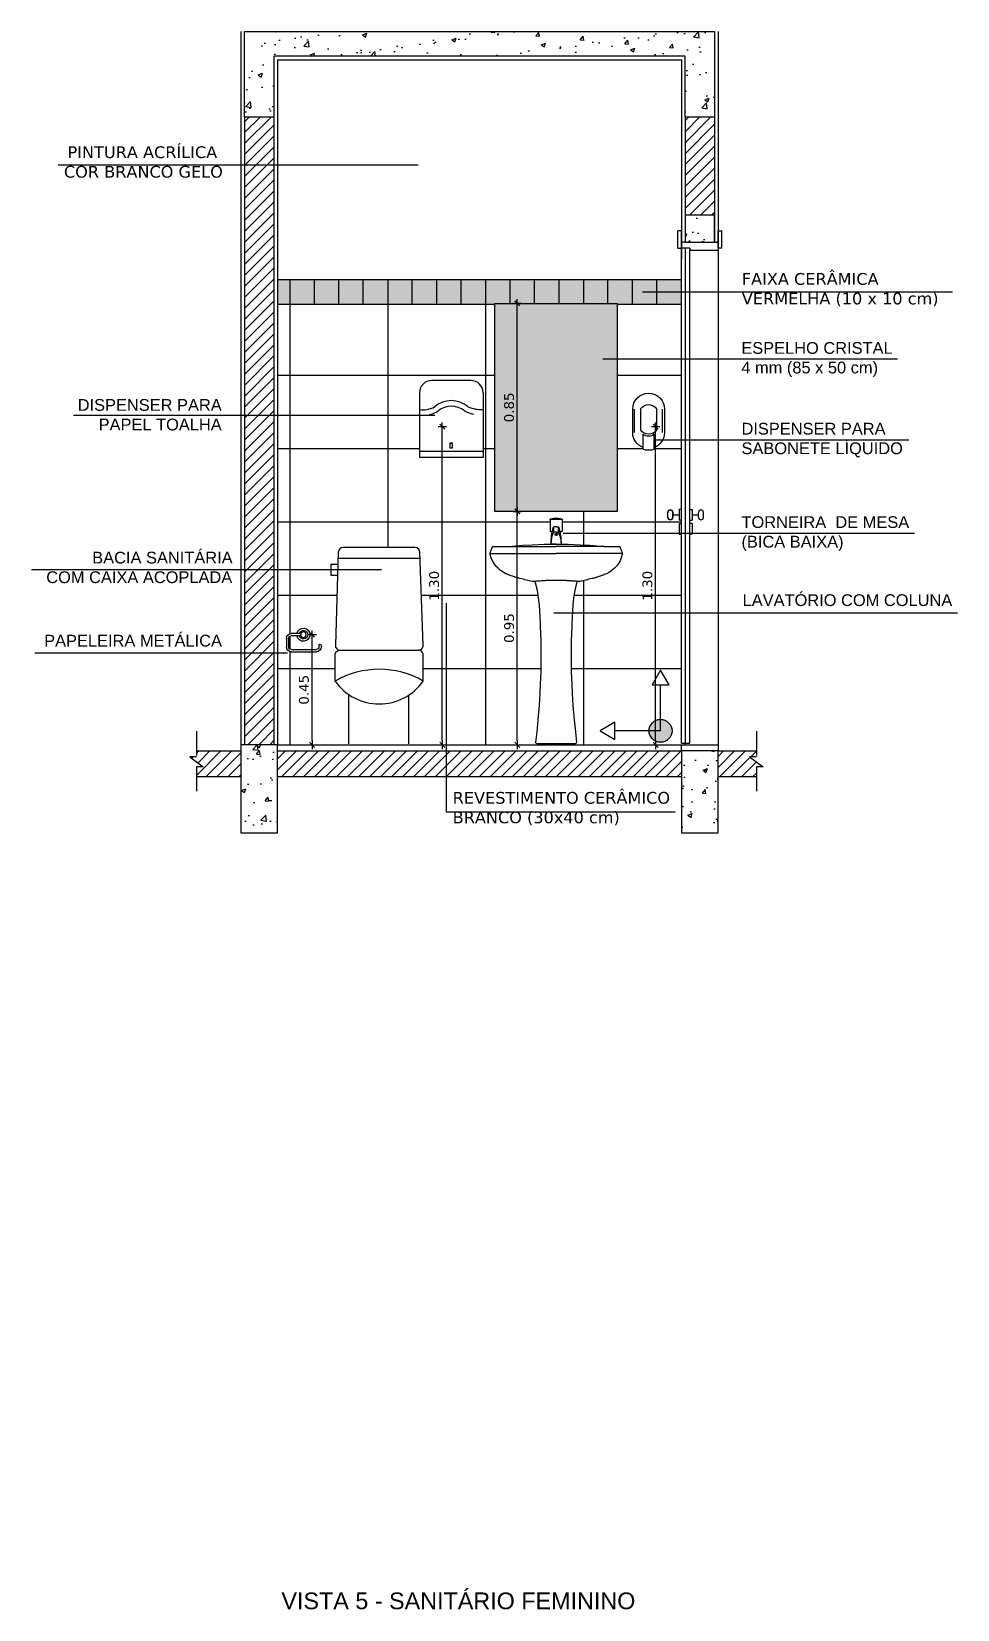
# Model space of a CAD drawing. Extents: x 175 to 308, y 27 to 112.
# Drawn here: x 296.15 to 299.93, y 35.13 to 41.58 of the extents above; entities that cross this region are included whole.
import ezdxf

# ---------------------------------------------------------------- set-up
doc = ezdxf.new("R2010")
doc.units = 0
doc.header["$LTSCALE"] = 0.01
doc.header["$PDMODE"] = 3
doc.linetypes.add('TRACEJADO_P', pattern=[0.1875, 0.125, -0.0625])
doc.layers.get('0').update_dxf_attribs({"linetype": 'CONTINUOUS'})
doc.layers.get('DEFPOINTS').update_dxf_attribs({"linetype": 'CONTINUOUS'})
for name, color, linetype in [('01', 1, 'CONTINUOUS'), ('0_HATCH', 1, 'CONTINUOUS'), ('252', 252, 'CONTINUOUS'), ('A-01', 1, 'CONTINUOUS'), ('A-ALV', 6, 'CONTINUOUS'), ('A-PORTA', 3, 'CONTINUOUS'), ('A-SIMBO', 2, 'CONTINUOUS'), ('A-WC', 1, 'CONTINUOUS'), ('AR-ESQ', 2, 'CONTINUOUS'), ('AR-ID-PIS', 1, 'CONTINUOUS'), ('ARQ-ALV-CORTE', 3, 'CONTINUOUS'), ('ARQ-CTA-1_025', 1, 'CONTINUOUS'), ('ARQ-EQP-VISTA', 1, 'CONTINUOUS'), ('ARQ-HTC', 9, 'CONTINUOUS'), ('ARQ-SMB-1_025', 1, 'CONTINUOUS'), ('ARQ-TXT-1_025', 2, 'CONTINUOUS'), ('ARQ-TXT-1_050', 2, 'CONTINUOUS'), ('ARQ_HIDRO', 1, 'CONTINUOUS'), ('L_DECA', 7, 'CONTINUOUS')]:
    doc.layers.add(name, color=color, linetype=linetype)
doc.styles.add('ESC-50-A20', font='arial.ttf', dxfattribs={"height": 0.1})
doc.styles.add('FNDE Texto Cota 0025', font='verdana.ttf', dxfattribs={"height": 0.04})
doc.dimstyles.new('FNDE 1-0025', dxfattribs={"dimscale": 5, "dimtxt": 0.04, "dimasz": 0.0035, "dimexe": 0.15, "dimexo": 0.15, "dimgap": 0.0025, "dimtad": 1, "dimzin": 1, "dimdsep": 46, "dimtxsty": 'FNDE Texto Cota 0025', "dimblk": 'tic', "dimcen": 0.015, "dimdle": 0.15, "dimse1": 1, "dimse2": 1, "dimclrd": 251, "dimclre": 251, "dimclrt": 256, "dimaunit": 1, "dimadec": 3, "dimazin": 0, "dimtfac": 1, "dimtix": 1, "dimtmove": 2, "dimatfit": 3, "dimfxl": 0.15, "dimtvp": 1, "dimtolj": 1, "dimtzin": 0, "dimarcsym": 0})
pattern_1 = [(50, (137.19987, 44.34268), (0.18218467, -0.01593909), [0.01905, -0.20955]), (355, (137.19987, 44.34268), (-0.03524342, 0.19105685), [0.01524, -0.16764058]), (100.45144, (137.21506, 44.34135), (0.14694125, 0.17511775), [0.01619, -0.17809024]), (46.1842, (137.19987, 44.39348), (0.27107904, -0.04204233), [0.028575, -0.314325]), (96.63556, (137.22246, 44.38998), (0.23740413, 0.24742612), [0.024285, -0.2671356]), (351.18415, (137.19987, 44.39348), (0.23740413, 0.24742612), [0.02285997, -0.25145973]), (21, (137.22527, 44.38078), (0.15161439, -0.1022652), [0.01905, -0.20955]), (326, (137.22527, 44.38078), (0.06180203, 0.18418797), [0.01524, -0.16764]), (71.45144, (137.2379, 44.37226), (0.21341642, 0.08192277), [0.01619, -0.17808994]), (37.5, (137.199874, 44.34268), (0.003088603, 0.08455504), [0, -0.165608, 0, -0.17018, 0, -0.168275]), (7.5, (137.19987, 44.34268), (0.06681966, 0.100180575), [0, -0.097028, 0, -0.161798, 0, -0.064135]), (327.5, (137.14323, 44.34268), (0.135590595, -0.005728744), [0, -0.0635, 0, -0.19812, 0, -0.26289]), (317.5, (137.11783, 44.34268), (0.14812918, 0.02542649), [0, -0.08255, 0, -0.131572, 0, -0.18669])]
pattern_2 = [(45, (137.199874, 44.34268), (-0.02245064, 0.02245064), [])]

# ---------------------------------------------------------------- blocks, each defined once
blk = doc.blocks.new('ind-pis')
at = {"layer": 'AR-ID-PIS'}
h = blk.add_hatch(color=252, dxfattribs=at)
h.dxf.hatch_style = 1
edge = h.paths.add_edge_path()
edge.add_arc((0, 0), 0.05, 0, 360)
for q in [(-0.2, 0), (0, -0.1995)]:
    blk.add_line((0, 0), q, dxfattribs=at)
for points in [[(-0.2, 0.0371), (-0.2642, 0), (-0.2, -0.0371)], [(-0.0371, -0.1995), (0, -0.2638), (0.0371, -0.1995)]]:
    blk.add_lwpolyline(points, close=True, dxfattribs=at)
blk.add_circle((0, 0), 0.05, dxfattribs=at)
blk = doc.blocks.new('V-VAS3')
at = {"color": 1}
for p, q in [((-0.1238, -0.0001), (-0.1238, 0.2012)), ((0.1212, -0.0001), (0.1212, 0.1999))]:
    blk.add_line(p, q, dxfattribs=at)
for points in [[(0.1796, 0.4032), (0.1664, 0.7828, 0.404096), (0.1464, 0.8021), (-0.1471, 0.8021, 0.405022), (-0.1671, 0.7827), (-0.179, 0.4031)], [(-0.179, 0.4031, 0.423466), (-0.1591, 0.3825), (0.1596, 0.3825)], [(-0.1797, 0.2564, 0.520622), (0.1803, 0.2565, 0.266933), (-0.1797, 0.2564), (-0.1797, 0.3625, -0.414214), (-0.1597, 0.3825)], [(0.1803, 0.2565), (0.1803, 0.3625, 0.414214), (0.1603, 0.3825)]]:
    blk.add_lwpolyline(points, format="xyb", dxfattribs=at)
for points in [[(-0.1977, 0.7344), (-0.1977, 0.6893), (-0.17, 0.6893)], [(-0.1977, 0.7344), (-0.1688, 0.7344)], [(-0.1679, 0.7584), (0.1673, 0.7584)], [(-0.1597, 0.3825), (0.1603, 0.3825)]]:
    blk.add_lwpolyline(points, dxfattribs=at)
blk.add_arc((0.1596, 0.4025), 0.02, 270, 1.98629, dxfattribs=at)
blk = doc.blocks.new('RAV02')
at = {"layer": 'L_DECA', "color": 1}
blk.add_line((7.8, 0), (-7.8, 0), dxfattribs=at)
for points in [[(-8.71, 66.38), (-8.71, 66.38), (-8.85, 66.38), (-8.99, 66.38), (-9.14, 66.31), (-9.28, 66.31), (-9.28, 66.31), (-9.35, 66.31), (-9.49, 66.31), (-9.56, 66.31), (-9.7, 66.38), (-9.7, 66.38), (-10.34, 66.53), (-10.97, 66.67), (-11.6, 66.81), (-12.17, 66.95), (-12.8, 67.09), (-13.37, 67.23), (-14, 67.37), (-14.57, 67.51), (-14.57, 67.51), (-14.85, 67.58), (-15.2, 67.65), (-15.49, 67.72), (-15.77, 67.87), (-16.12, 67.94), (-16.4, 68.01), (-16.68, 68.15), (-16.97, 68.22), (-16.97, 68.22), (-17.39, 68.36), (-17.88, 68.5), (-18.31, 68.64), (-18.73, 68.78), (-19.15, 68.99), (-19.58, 69.14), (-20.07, 69.28), (-20.49, 69.49), (-20.49, 69.49), (-21.69, 70.12), (-22.75, 70.83), (-23.74, 71.75), (-24.59, 72.66), (-25.36, 73.72), (-26, 74.85), (-26.56, 76.05), (-26.91, 77.32), (-26.91, 77.32), (-26.98, 77.53), (-26.98, 77.74), (-26.98, 77.95), (-26.91, 78.1), (-26.14, 80.28), (-26.14, 80.28), (-26.07, 80.42), (-26, 80.56), (-25.86, 80.63), (-25.71, 80.63), (-19.51, 80.63), (-13.72, 81.13), (-9.77, 81.34), (-4.9, 81.62), (0.04, 81.62), (4.9, 81.62), (9.77, 81.34), (13.72, 81.13), (19.58, 80.63), (25.78, 80.63), (25.78, 80.63), (25.93, 80.63), (26.07, 80.56), (26.14, 80.42), (26.21, 80.28), (26.98, 78.1), (26.98, 78.1), (27.05, 77.95), (27.13, 77.74), (27.13, 77.53), (27.05, 77.32), (27.05, 77.32), (26.63, 76.05), (26.14, 74.85), (25.5, 73.72), (24.73, 72.66), (23.81, 71.75), (22.82, 70.83), (21.76, 70.12), (20.56, 69.49), (20.56, 69.49), (20.14, 69.28), (19.65, 69.14), (19.22, 68.99), (18.8, 68.78), (18.38, 68.64), (17.95, 68.5), (17.46, 68.36), (17.04, 68.22), (17.04, 68.22), (16.75, 68.15), (16.47, 68.01), (16.19, 67.94), (15.91, 67.87), (15.56, 67.72), (15.27, 67.65), (14.99, 67.58), (14.71, 67.51), (14.71, 67.51), (14.07, 67.37), (13.44, 67.23), (12.8, 67.09), (12.24, 66.95), (11.6, 66.81), (10.97, 66.67), (10.41, 66.53), (9.77, 66.38), (9.77, 66.38), (9.63, 66.31), (9.49, 66.31), (9.42, 66.31), (9.28, 66.31), (9.28, 66.31), (9.14, 66.31), (8.99, 66.38), (8.85, 66.38), (8.71, 66.38)], [(-26.98, 77.74), (0.04, 77.74)], [(-19.51, 80.63), (0.04, 80.63)], [(19.58, 80.63), (0.04, 80.63)], [(27.05, 77.74), (0.04, 77.74)], [(8.71, 66.38), (8.71, 66.38), (8.22, 66.45), (7.8, 66.45), (7.37, 66.45), (6.88, 66.53), (6.88, 66.53), (6.46, 66.53), (6.1, 66.6), (5.68, 66.6), (5.33, 66.67), (4.97, 66.67), (4.55, 66.67), (4.2, 66.74), (3.77, 66.74), (3.77, 66.74), (3.28, 66.74), (2.86, 66.74), (2.36, 66.74), (1.87, 66.81), (1.38, 66.81), (0.95, 66.81), (0.46, 66.81), (0.04, 66.81), (0.04, 66.81), (-0.46, 66.81), (-0.88, 66.81), (-1.38, 66.81), (-1.87, 66.81), (-2.36, 66.74), (-2.79, 66.74), (-3.28, 66.74), (-3.77, 66.74), (-3.77, 66.74), (-4.13, 66.74), (-4.55, 66.67), (-4.9, 66.67), (-5.26, 66.67), (-5.68, 66.6), (-6.03, 66.6), (-6.46, 66.53), (-6.81, 66.53), (-6.81, 66.53), (-7.3, 66.45), (-7.72, 66.45), (-8.22, 66.45), (-8.71, 66.38)], [(-7.8, 0), (-7.8, 0), (-8.01, 0.07), (-8.15, 0.21), (-8.22, 0.35), (-8.29, 0.56), (-7.8, 4.87), (-7.3, 9.81), (-6.81, 15.66), (-6.53, 20.53), (-6.38, 24.48), (-6.17, 29.35), (-6.1, 34.22), (-6.1, 39.15), (-6.17, 42.05), (-6.38, 47.97), (-6.38, 48.89), (-6.53, 51.85), (-6.81, 56.72), (-7.16, 59.68), (-7.65, 62.65), (-8.5, 66.38)], [(8.5, 66.38), (7.65, 62.65), (7.16, 59.68), (6.88, 56.72), (6.53, 51.85), (6.38, 48.89), (6.38, 47.97), (6.17, 42.05), (6.1, 39.15), (6.1, 34.22), (6.17, 29.35), (6.38, 24.48), (6.53, 20.53), (6.88, 15.66), (7.37, 9.81), (7.87, 4.87), (8.29, 0.56), (8.29, 0.56), (8.22, 0.35), (8.15, 0.21), (8.01, 0.07), (7.8, 0)]]:
    blk.add_lwpolyline(points, dxfattribs=at)
blk = doc.blocks.new('tic')
at = {"color": 251}
for p, q in [((-1, 0), (1, 0)), ((0, -1), (0, 1))]:
    blk.add_line(p, q, dxfattribs=at)
blk.add_line((-0.6, -0.6), (0.6, 0.6))
blk = doc.blocks.new('*D12')
at = {"layer": 'ARQ-CTA-1_025', "color": 251, "lineweight": -2, "transparency": 16777216}
blk.add_line((298.1303, 38.6828), (298.1303, 39.6019), dxfattribs=at)
at = {"layer": 'DEFPOINTS', "color": 0, "transparency": 16777216}
for p in [(298.0819, 39.6194), (298.1303, 39.6194), (298.0439, 38.6653)]:
    blk.add_point(p, dxfattribs=at)
at = {"layer": 'ARQ-CTA-1_025', "color": 251, "lineweight": -2, "transparency": 16777216, "xscale": 0.0175, "yscale": 0.0175, "zscale": 0.0175}
for p, rotation in [((298.1303, 39.6194), 90), ((298.1303, 38.6653), 270)]:
    blk.add_blockref('tic', p, dxfattribs=dict(at, rotation=rotation))
at = {"layer": 'ARQ-CTA-1_025', "transparency": 16777216, "insert": (298.097, 39.1424), "char_height": 0.04, "attachment_point": 5, "rotation": 90, "style": 'FNDE Texto Cota 0025'}
blk.add_mtext('\\A1;0.95', dxfattribs=at)
blk = doc.blocks.new('A$C19481829')
at = {"layer": 'ARQ_HIDRO', "color": 1}
for p, q in [((0, 0.2269), (0, 0.1312)), ((0.13, 0.1312), (0.13, 0.2269)), ((0.0422, 0.0693), (0.0422, 0.1241)), ((0.0878, 0.0693), (0.0878, 0.1241)), ((0.0522, 0.0593), (0.0778, 0.0593))]:
    blk.add_line(p, q, dxfattribs=at)
at = {"layer": 'ARQ_HIDRO', "color": 8}
for p, q in [((0.0076, 0.1312), (0.0076, 0.2269)), ((0.0325, 0.2278), (0.0325, 0.1423)), ((0.0975, 0.2278), (0.0975, 0.1423)), ((0.1224, 0.1312), (0.1224, 0.2269))]:
    blk.add_line(p, q, dxfattribs=at)
at = {"layer": 'ARQ_HIDRO', "color": 1}
for centre, radius, start, end in [((0.065, 0.2269), 0.065, 360, 180), ((0.065, 0.1312), 0.065, 180, 249.50134), ((0.065, 0.1312), 0.065, 290.49866, 0), ((0.065, 0.1552), 0.0385, 233.74807, 306.25193), ((0.0522, 0.0693), 0.01, 180, 270), ((0.0778, 0.0693), 0.01, 270, 360)]:
    blk.add_arc(centre, radius, start, end, dxfattribs=at)
at = {"layer": 'ARQ_HIDRO', "color": 8}
for centre, start, end in [((0.065, 0.2072), 32.33876, 147.66124), ((0.065, 0.1629), 212.33876, 327.66124)]:
    blk.add_arc(centre, 0.0385, start, end, dxfattribs=at)
blk = doc.blocks.new('A$C46241D09')
at = {"layer": 'ARQ_HIDRO', "color": 1}
for p, q in [((0, 0.264), (0, 0)), ((0.21, 0.314), (0.05, 0.314)), ((0.26, 0.264), (0.26, 0)), ((0.26, 0), (0, 0))]:
    blk.add_line(p, q, dxfattribs=at)
at = {"layer": 'ARQ_HIDRO', "color": 8}
blk.add_line((0.26, 0.0235), (0, 0.0235), dxfattribs=at)
at = {"layer": 'ARQ_HIDRO', "color": 8, "ltscale": 10}
blk.add_line((0.1339, 0.057), (0.1261, 0.057), dxfattribs=at)
at = {"layer": 'ARQ_HIDRO', "color": 8}
blk.add_lwpolyline([(0.1261, 0.0589), (0.1339, 0.0589), (0.1339, 0.0376), (0.1261, 0.0376)], close=True, dxfattribs=at)
at = {"layer": 'ARQ_HIDRO', "color": 1}
for centre, start, end in [((0.05, 0.264), 90, 180), ((0.21, 0.264), 0, 90)]:
    blk.add_arc(centre, 0.05, start, end, dxfattribs=at)
at = {"layer": 'ARQ_HIDRO', "color": 8}
for centre, radius, start, end in [((0.0148, 0.2894), 0.095, 261.03557, 299.37357), ((0.13, 0.1252), 0.1065, 49.88083, 130.11917), ((0.13, 0.1252), 0.0836, 50.26783, 129.75464), ((0.2523, 0.3286), 0.1333, 246.26405, 273.32681), ((0.0148, 0.2894), 0.1174, 282.11341, 301.70892), ((0.2523, 0.3286), 0.1552, 243.68279, 258.21257)]:
    blk.add_arc(centre, radius, start, end, dxfattribs=at)
blk = doc.blocks.new('A$C25FE2BD7')
at = {"color": 1}
for p, q in [((0, 0.0984), (0, 0.0518)), ((0.0473, 0.1018), (0.0037, 0.1018)), ((0.0152, 0.0509), (0.0152, 0.0684)), ((0.0252, 0.0704), (0.0167, 0.0704)), ((0.0252, 0.0704), (0.0338, 0.0704)), ((0.0352, 0.0509), (0.0352, 0.0684)), ((0.05, 0.0984), (0.05, 0.0518)), ((0.0101, 0.0518), (0, 0.0518)), ((0.0249, 0), (0.0052, 0)), ((0.0252, 0.0489), (0.0172, 0.0489)), ((0.0204, 0.0419), (0.0202, 0.0378)), ((0.0252, 0.0489), (0.0332, 0.0489)), ((0.0255, 0), (0.0452, 0)), ((0.0301, 0.0419), (0.0302, 0.0378)), ((0.05, 0.0518), (0.0403, 0.0518))]:
    blk.add_line(p, q, dxfattribs=at)
for points in [[(0.0202, 0.0417, -0.302182), (0.0204, 0.0419, -0.056318), (0.0217, 0.0423, -0.025038), (0.0231, 0.0425, -0.017953), (0.0252, 0.0426, -0.017953)], [(0.0252, 0.0369, -0.017953), (0.0231, 0.037, -0.025038), (0.0217, 0.0372, -0.056318), (0.0204, 0.0376, -0.302182), (0.0202, 0.0378, -0.302182), (0.0204, 0.038, -0.056318), (0.0217, 0.0384, -0.025038), (0.0231, 0.0386, -0.017953), (0.0252, 0.0387, -0.017953)], [(0.0302, 0.0417, 0.302182), (0.0301, 0.0419, 0.056318), (0.0287, 0.0423, 0.025038), (0.0273, 0.0425, 0.017953), (0.0252, 0.0426, 0.017953)], [(0.0252, 0.0369, 0.017953), (0.0273, 0.037, 0.025038), (0.0287, 0.0372, 0.056318), (0.0301, 0.0376, 0.302182), (0.0302, 0.0378, 0.302182), (0.0301, 0.038, 0.056318), (0.0287, 0.0384, 0.025038), (0.0273, 0.0386, 0.017953), (0.0252, 0.0387, 0.017953)]]:
    blk.add_lwpolyline(points, format="xyb", dxfattribs=at)
for centre, radius, start, end in [((0.005, 0.0984), 0.005, 110.24571, 180), ((0.025, 0.0442), 0.0628, 69.75429, 110.24571), ((0.2088, 0.007), 0.2037, 162.27446, 181.9578), ((0.0167, 0.0684), 0.002, 90, 162.27446), ((0.0172, 0.0684), 0.002, 90, 180), ((0.0332, 0.0684), 0.002, 360, 90), ((0.0338, 0.0684), 0.002, 17.72554, 90), ((-0.1583, 0.007), 0.2037, 358.0422, 17.72554), ((0.045, 0.0984), 0.005, 0, 69.75429), ((0.1315, -0.0004), 0.1263, 157.04206, 179.82013), ((0.0172, 0.0509), 0.002, 180, 270), ((0.0332, 0.0509), 0.002, 270, 360), ((-0.0811, -0.0004), 0.1263, 0.17987, 22.95794)]:
    blk.add_arc(centre, radius, start, end, dxfattribs=at)
blk = doc.blocks.new('A$C10CE5047')
at = {"layer": '01', "ltscale": 10}
for p, q in [((0.0828, 0.0742), (0.123, 0.0742)), ((0.0828, 0.0649), (0.1221, 0.0649)), ((0, 0.0265), (0, 0.0203)), ((0.0093, 0.0265), (0.0093, 0.0203)), ((0.1221, 0.0093), (0.0203, 0.0093)), ((0.1331, 0.0539), (0.1331, 0.0203)), ((0.1424, 0.055), (0.1424, 0.0184)), ((0.1235, 0), (0.0193, 0))]:
    blk.add_line(p, q, dxfattribs=at)
blk.add_circle((0.0726, 0.0695), 0.0112, dxfattribs=at)
for centre, radius, start, end in [((0.0726, 0.0695), 0.027, 9.91658, 350.08342), ((0.0726, 0.0695), 0.0175, 15.38949, 344.61051), ((0.1221, 0.0539), 0.0203, 0, 90), ((0.1221, 0.0539), 0.011, 0, 90), ((0.0047, 0.0265), 0.00466, 0, 180), ((0.0203, 0.0203), 0.0203, 180, 270), ((0.0203, 0.0203), 0.011, 180, 270), ((0.1221, 0.0203), 0.011, 270, 0), ((0.1221, 0.0203), 0.0203, 270, 0)]:
    blk.add_arc(centre, radius, start, end, dxfattribs=at)
blk = doc.blocks.new('*D62')
at = {"layer": 'ARQ-CTA-1_025', "color": 251, "lineweight": -2, "transparency": 16777216}
blk.add_line((297.2918, 38.6828), (297.2918, 39.0978), dxfattribs=at)
at = {"layer": 'DEFPOINTS', "color": 0, "transparency": 16777216}
for p in [(297.2564, 39.1153), (297.2918, 39.1153), (297.151, 38.6653)]:
    blk.add_point(p, dxfattribs=at)
at = {"layer": 'ARQ-CTA-1_025', "color": 251, "lineweight": -2, "transparency": 16777216, "xscale": 0.0175, "yscale": 0.0175, "zscale": 0.0175}
for p, rotation in [((297.2918, 39.1153), 90), ((297.2918, 38.6653), 270)]:
    blk.add_blockref('tic', p, dxfattribs=dict(at, rotation=rotation))
at = {"layer": 'ARQ-CTA-1_025', "transparency": 16777216, "insert": (297.2585, 38.8903), "char_height": 0.04, "attachment_point": 5, "rotation": 90, "style": 'FNDE Texto Cota 0025'}
blk.add_mtext('\\A1;0.45', dxfattribs=at)
blk = doc.blocks.new('*D63')
at = {"layer": 'ARQ-CTA-1_025', "color": 251, "lineweight": -2, "transparency": 16777216}
blk.add_line((298.6957, 38.6828), (298.6957, 39.9478), dxfattribs=at)
at = {"layer": 'DEFPOINTS', "color": 0, "transparency": 16777216}
for p in [(298.667, 39.9653), (298.6957, 39.9653), (298.801, 38.6653)]:
    blk.add_point(p, dxfattribs=at)
at = {"layer": 'ARQ-CTA-1_025', "color": 251, "lineweight": -2, "transparency": 16777216, "xscale": 0.0175, "yscale": 0.0175, "zscale": 0.0175}
for p, rotation in [((298.6957, 39.9653), 90), ((298.6957, 38.6653), 270)]:
    blk.add_blockref('tic', p, dxfattribs=dict(at, rotation=rotation))
at = {"layer": 'ARQ-CTA-1_025', "transparency": 16777216, "insert": (298.6624, 39.3153), "char_height": 0.04, "attachment_point": 5, "rotation": 90, "style": 'FNDE Texto Cota 0025'}
blk.add_mtext('\\A1;1.30', dxfattribs=at)
blk = doc.blocks.new('*D64')
at = {"layer": 'ARQ-CTA-1_025', "color": 251, "lineweight": -2, "transparency": 16777216}
blk.add_line((297.824, 38.6828), (297.824, 39.9478), dxfattribs=at)
at = {"layer": 'DEFPOINTS', "color": 0, "transparency": 16777216}
for p in [(297.824, 39.9653), (297.8606, 39.9653), (298.001, 38.6653)]:
    blk.add_point(p, dxfattribs=at)
at = {"layer": 'ARQ-CTA-1_025', "color": 251, "lineweight": -2, "transparency": 16777216, "xscale": 0.0175, "yscale": 0.0175, "zscale": 0.0175}
for p, rotation in [((297.824, 39.9653), 90), ((297.824, 38.6653), 270)]:
    blk.add_blockref('tic', p, dxfattribs=dict(at, rotation=rotation))
at = {"layer": 'ARQ-CTA-1_025', "transparency": 16777216, "insert": (297.7907, 39.3153), "char_height": 0.04, "attachment_point": 5, "rotation": 90, "style": 'FNDE Texto Cota 0025'}
blk.add_mtext('\\A1;1.30', dxfattribs=at)
blk = doc.blocks.new('*D65')
at = {"layer": 'ARQ-CTA-1_025', "color": 251, "lineweight": -2, "transparency": 16777216}
blk.add_line((298.1303, 39.6369), (298.1303, 40.4519), dxfattribs=at)
at = {"layer": 'DEFPOINTS', "color": 0, "transparency": 16777216}
for p in [(298.101, 40.4694), (298.1303, 40.4694), (298.1303, 39.6194)]:
    blk.add_point(p, dxfattribs=at)
at = {"layer": 'ARQ-CTA-1_025', "color": 251, "lineweight": -2, "transparency": 16777216, "xscale": 0.0175, "yscale": 0.0175, "zscale": 0.0175}
for p, rotation in [((298.1303, 40.4694), 90), ((298.1303, 39.6194), 270)]:
    blk.add_blockref('tic', p, dxfattribs=dict(at, rotation=rotation))
at = {"layer": 'ARQ-CTA-1_025', "transparency": 16777216, "insert": (298.0969, 40.0444), "char_height": 0.04, "attachment_point": 5, "rotation": 90, "style": 'FNDE Texto Cota 0025'}
blk.add_mtext('\\A1;0.85', dxfattribs=at)

msp = doc.modelspace()

# ---------------------------------------------------------------- hatches: boundary and pattern name
at = {"layer": '01'}
h = msp.add_hatch(dxfattribs=at)
h.set_pattern_fill('ANSI31', color=251, scale=0.01)
h.set_pattern_definition(pattern_2)
h.paths.add_polyline_path([(298.936, 41.2303), (298.816, 41.2303), (298.816, 40.8303), (298.936, 40.8303)])
h.paths.add_polyline_path([(297.136, 41.2303), (297.016, 41.2303), (297.016, 38.6653), (297.136, 38.6653)])
h = msp.add_hatch(color=256, dxfattribs=at)
h.dxf.hatch_style = 1
h.set_gradient(color1=(255, 255, 255), color2=(128, 128, 128), tint=1, name='INVHEMISPHERICAL')
h.paths.add_polyline_path([(298.539, 40.4694), (298.039, 40.4694), (298.039, 39.6194), (298.539, 39.6194)])
h = msp.add_hatch(dxfattribs=at)
h.set_pattern_fill('ANSI31', color=251, scale=0.01)
h.set_pattern_definition([(45, (207.39187, 50.3653), (-0.02245064, 0.02245064), [])])
h.paths.add_polyline_path([(297.001, 38.6403), (296.8196, 38.6403), (296.8196, 38.6166), (296.792, 38.6166), (296.8471, 38.5756), (296.8196, 38.5756), (296.8196, 38.5354), (297.001, 38.5354)])
h = msp.add_hatch(dxfattribs=at)
h.set_pattern_fill('ANSI31', color=251, scale=0.01)
h.set_pattern_definition(pattern_2)
h.paths.add_polyline_path([(298.801, 38.6403), (297.151, 38.6403), (297.151, 38.5354), (298.801, 38.5354)])
h = msp.add_hatch(dxfattribs=at)
h.set_pattern_fill('ANSI31', color=251, scale=0.01)
h.set_pattern_definition([(45, (204.461883, 50.365298), (-0.02245064, 0.02245064), [])])
h.paths.add_polyline_path([(299.0799, 38.6166), (299.1075, 38.6166), (299.1075, 38.6403), (298.9511, 38.6403), (298.9511, 38.5354), (299.1075, 38.5354), (299.1075, 38.5756), (299.135, 38.5756)])
at = {"layer": '0_HATCH'}
msp.add_hatch(color=10, dxfattribs=at).paths.add_polyline_path([(298.801, 40.5653), (297.151, 40.5653), (297.151, 40.4653), (298.039, 40.4653), (298.039, 40.4694), (298.539, 40.4694), (298.539, 40.4653), (298.801, 40.4653)])
at = {"layer": 'ARQ-HTC'}
h = msp.add_hatch(dxfattribs=at)
h.set_pattern_fill('AR-CONC', color=251, scale=0.001, style=0)
h.set_pattern_definition([(50, (137.19987, 39.8588), (0.18218467, -0.01593909), [0.01905, -0.20955]), (355, (137.19987, 39.8588), (-0.03524342, 0.19105685), [0.01524, -0.16764058]), (100.45144, (137.21506, 39.85748), (0.14694125, 0.17511775), [0.01619, -0.17809024]), (46.1842, (137.19987, 39.9096), (0.27107904, -0.04204233), [0.028575, -0.314325]), (96.63556, (137.22246, 39.9061), (0.23740413, 0.24742612), [0.024285, -0.2671356]), (351.18415, (137.19987, 39.9096), (0.23740413, 0.24742612), [0.02285997, -0.25145973]), (21, (137.22527, 39.8969), (0.15161439, -0.1022652), [0.01905, -0.20955]), (326, (137.22527, 39.8969), (0.06180203, 0.18418797), [0.01524, -0.16764]), (71.45144, (137.2379, 39.88838), (0.21341642, 0.08192277), [0.01619, -0.17808994]), (37.5, (137.199874, 39.858805), (0.003088603, 0.08455504), [0, -0.165608, 0, -0.17018, 0, -0.168275]), (7.5, (137.19987, 39.858805), (0.06681966, 0.100180575), [0, -0.097028, 0, -0.161798, 0, -0.064135]), (327.5, (137.14323, 39.858805), (0.135590595, -0.005728744), [0, -0.0635, 0, -0.19812, 0, -0.26289]), (317.5, (137.11783, 39.8588), (0.14812918, 0.02542649), [0, -0.08255, 0, -0.131572, 0, -0.18669])])
h.paths.add_polyline_path([(298.936, 41.5803), (297.016, 41.5803), (297.016, 41.2303), (297.136, 41.2303), (297.136, 41.4803), (298.816, 41.4803), (298.816, 41.2303), (298.936, 41.2303)])
h = msp.add_hatch(dxfattribs=at)
h.set_pattern_fill('AR-CONC', color=251, scale=0.001, style=0)
h.set_pattern_definition([(50, (663.11076, 73.69354), (0.18218467, -0.015939086), [0.01905, -0.20955]), (355, (663.11076, 73.69354), (-0.03524342, 0.19105685), [0.01524, -0.16764058]), (100.451445, (663.12595, 73.6922), (0.14694125, 0.17511775), [0.01619001, -0.17809024]), (46.1842, (663.11076, 73.74434), (0.27107904, -0.04204233), [0.028575, -0.314325]), (96.63556, (663.13335, 73.74083), (0.23740413, 0.24742612), [0.02428502, -0.2671356]), (351.18415, (663.11076, 73.74434), (0.23740413, 0.24742612), [0.02285997, -0.25145973]), (21, (663.13616, 73.73164), (0.15161439, -0.1022652), [0.01905, -0.20955]), (326, (663.13616, 73.73164), (0.06180203, 0.18418797), [0.01524, -0.16764]), (71.451445, (663.1488, 73.72311), (0.21341642, 0.08192277), [0.01619001, -0.17808994]), (37.5, (663.110765, 73.69354), (0.003088603, 0.084555039), [0, -0.165608, 0, -0.17018, 0, -0.168275]), (7.5, (663.110765, 73.69354), (0.066819663, 0.100180575), [0, -0.097028, 0, -0.161798, 0, -0.064135]), (327.5, (663.05412, 73.69354), (0.135590595, -0.005728744), [0, -0.0635, 0, -0.19812, 0, -0.26289]), (317.5, (663.02872, 73.69354), (0.14812918, 0.02542649), [0, -0.08255, 0, -0.131572, 0, -0.18669])])
h.paths.add_polyline_path([(298.816, 40.7203), (298.936, 40.7203), (298.936, 40.8303), (298.816, 40.8303)])
h = msp.add_hatch(dxfattribs=at)
h.set_pattern_fill('AR-CONC', color=251, scale=0.001, style=0)
h.set_pattern_definition(pattern_1)
h.paths.add_polyline_path([(297.151, 38.6653), (297.001, 38.6653), (297.001, 38.3053), (297.151, 38.3053)])
h = msp.add_hatch(dxfattribs=at)
h.set_pattern_fill('AR-CONC', color=251, scale=0.001, style=0)
h.set_pattern_definition(pattern_1)
h.paths.add_polyline_path([(298.951, 38.6403), (298.801, 38.6403), (298.801, 38.3053), (298.951, 38.3053)])

# ---------------------------------------------------------------- linework, layer by layer
at = {"layer": '01'}
for p, q in [((297.001, 41.5803), (297.001, 38.6653)), ((298.951, 41.5803), (298.951, 40.7203)), ((297.151, 41.4653), (297.151, 38.6653)), ((297.151, 41.4653), (298.801, 41.4653)), ((298.801, 41.4653), (298.801, 40.7203)), ((298.801, 40.7653), (298.801, 40.6505)), ((298.951, 40.7653), (298.951, 40.6505)), ((298.951, 40.7653), (298.951, 38.6653))]:
    msp.add_line(p, q, dxfattribs=at)
at = {"layer": '01', "color": 251}
for p, q in [((297.201, 39.109), (297.201, 39.0568)), ((297.201, 39.0467), (297.201, 38.6653))]:
    msp.add_line(p, q, dxfattribs=at)
at = {"layer": '252'}
for p, q in [((298.801, 40.5653), (297.151, 40.5653)), ((297.201, 40.5653), (297.201, 39.1191)), ((297.301, 40.4647), (297.301, 40.5647)), ((297.401, 40.465), (297.401, 40.565)), ((297.501, 40.465), (297.501, 40.565)), ((297.601, 40.5653), (297.601, 39.4716)), ((297.701, 40.4647), (297.701, 40.5647)), ((297.801, 40.465), (297.801, 40.565)), ((297.901, 40.465), (297.901, 40.565)), ((298.001, 40.5653), (298.001, 38.6653)), ((298.101, 40.4694), (298.101, 40.5647)), ((298.201, 40.4694), (298.201, 40.565)), ((298.301, 40.4694), (298.301, 40.565)), ((298.401, 40.5653), (298.401, 40.4694)), ((298.501, 40.4694), (298.501, 40.5647)), ((298.601, 40.465), (298.601, 40.565)), ((298.701, 40.465), (298.701, 40.565)), ((298.039, 40.4653), (297.151, 40.4653)), ((298.801, 40.4653), (298.539, 40.4653)), ((298.039, 40.1753, 0.0156), (297.151, 40.1753, 0.0338)), ((298.801, 40.1753), (298.539, 40.1753, 0.0054)), ((297.7306, 39.8753, 0.0219), (297.151, 39.8753, 0.0338)), ((298.039, 39.8753, 0.0156), (297.9906, 39.8753, 0.0166)), ((298.6452, 39.8753, 0.0032), (298.539, 39.8753, 0.0054)), ((298.801, 39.8753), (298.6889, 39.8753, 0.0023)), ((298.401, 39.6194), (298.401, 39.4821)), ((298.2643, 39.5753, 0.011), (297.151, 39.5753, 0.0338)), ((298.801, 39.5753), (298.3143, 39.5753, 0.01)), ((298.401, 39.3366), (298.401, 38.6653)), ((297.3931, 39.2753, 0.0288), (297.151, 39.2753, 0.0338)), ((298.2159, 39.2753, 0.012), (297.7383, 39.2753, 0.0218)), ((298.801, 39.2753), (298.3622, 39.2753, 0.009)), ((297.3861, 38.9753, 0.0218), (297.151, 38.9753, 0.0297)), ((298.2275, 38.9753, -0.0065), (297.7461, 38.9753, 0.0097)), ((298.801, 38.9753, -0.0258), (298.3506, 38.9753, -0.0106))]:
    msp.add_line(p, q, dxfattribs=at)
at = {"layer": 'A-01', "color": 1}
for p, q in [((298.766, 39.5952), (298.766, 39.6155)), ((298.766, 39.6053), (298.792, 39.6053)), ((298.801, 39.627), (298.792, 39.627)), ((298.792, 39.627), (298.792, 39.5837)), ((298.836, 39.627), (298.8451, 39.627)), ((298.8451, 39.627), (298.8451, 39.5837)), ((298.8451, 39.6053), (298.871, 39.6053)), ((298.871, 39.5952), (298.871, 39.6155)), ((298.891, 39.5952), (298.891, 39.6155)), ((298.801, 39.5837), (298.792, 39.5837)), ((298.792, 39.5698), (298.801, 39.5698)), ((298.792, 39.5698), (298.792, 39.5264)), ((298.836, 39.5837), (298.8451, 39.5837)), ((298.8451, 39.5698), (298.836, 39.5698)), ((298.8451, 39.5698), (298.8451, 39.5264)), ((298.792, 39.5264), (298.801, 39.5264)), ((298.8451, 39.5264), (298.836, 39.5264))]:
    msp.add_line(p, q, dxfattribs=at)
msp.add_lwpolyline([(298.766, 39.6155), (298.766, 39.5952, -1), (298.746, 39.5952), (298.746, 39.6155, -1)], format="xyb", close=True, dxfattribs=at)
for centre, start, end in [((298.756, 39.6155), 0, 180), ((298.756, 39.5952), 180, 0), ((298.881, 39.6155), 0, 180), ((298.881, 39.5952), 180, 0)]:
    msp.add_arc(centre, 0.01, start, end, dxfattribs=at)
at = {"layer": 'A-PORTA', "color": 3}
for p, q in [((298.951, 40.6953), (298.951, 40.7653)), ((298.801, 40.6953), (298.801, 40.7203)), ((298.816, 40.7203), (298.936, 40.7203)), ((298.826, 40.7203), (298.926, 40.7203)), ((298.951, 40.7203), (298.951, 40.7203)), ((298.801, 38.6719), (298.836, 38.6719))]:
    msp.add_line(p, q, dxfattribs=at)
at = {"layer": 'A-SIMBO', "color": 2, "linetype": 'TRACEJADO_P', "elevation": -0.1233}
for points in [[(296.8196, 38.7212), (296.8196, 38.6166), (296.792, 38.6166), (296.8471, 38.5756), (296.8196, 38.5756), (296.8196, 38.4227)], [(299.1075, 38.7212), (299.1075, 38.6166), (299.0799, 38.6166), (299.135, 38.5756), (299.1075, 38.5756), (299.1075, 38.4227)]]:
    msp.add_lwpolyline(points, dxfattribs=at)
at = {"layer": 'A-WC', "color": 2}
for p, q in [((298.801, 40.7653), (298.786, 40.7653)), ((298.786, 40.6953), (298.786, 40.7653)), ((298.801, 40.6953), (298.801, 40.7653)), ((298.951, 40.7653), (298.966, 40.7653)), ((298.966, 40.6953), (298.966, 40.7653)), ((298.786, 40.6953), (298.801, 40.6953)), ((298.801, 38.6719), (298.801, 40.7203)), ((298.816, 40.7203), (298.801, 40.7203)), ((298.836, 40.6953), (298.801, 40.6953)), ((298.836, 40.6953), (298.801, 40.6953)), ((298.816, 40.6953), (298.816, 38.6653)), ((298.836, 38.6719), (298.836, 40.6953)), ((298.836, 40.6953), (298.836, 40.6853)), ((298.936, 40.7203), (298.951, 40.7203)), ((298.951, 40.7203), (298.951, 40.6853)), ((298.966, 40.6953), (298.951, 40.6953)), ((298.951, 40.6853), (298.836, 40.6853))]:
    msp.add_line(p, q, dxfattribs=at)
at = {"layer": 'A-WC', "color": 3}
for p, q in [((298.039, 39.6194), (298.039, 40.4694)), ((298.539, 39.6194), (298.039, 39.6194))]:
    msp.add_line(p, q, dxfattribs=at)
msp.add_lwpolyline([(298.039, 40.4694), (298.539, 40.4694), (298.539, 39.6194), (298.039, 39.6194)], close=True, dxfattribs=at)
at = {"layer": 'AR-ESQ', "color": 2}
msp.add_line((297.151, 38.6653), (298.801, 38.6653), dxfattribs=at)
msp.add_lwpolyline([(298.801, 38.6653), (298.9511, 38.6653), (298.9511, 38.6403), (298.801, 38.6403)], close=True, dxfattribs=at)
at = {"layer": 'ARQ-ALV-CORTE'}
for p, q in [((297.016, 41.2303, -0.0402), (297.016, 41.5803, -0.0402)), ((298.936, 41.5803), (298.936, 41.2303)), ((297.136, 41.4803, -0.0402), (297.136, 41.2303, -0.0402)), ((298.816, 41.4803), (297.136, 41.4803, -0.0402)), ((297.186, 41.4803), (297.186, 41.4803)), ((298.816, 41.2303), (298.816, 41.4803)), ((297.016, 41.2303), (297.016, 38.6653)), ((297.136, 41.2303, -0.0402), (297.016, 41.2303, -0.0402)), ((297.136, 41.2303), (297.136, 38.6653)), ((298.816, 41.2303), (298.816, 40.7203)), ((298.936, 41.2303, -0.0029), (298.816, 41.2303, -0.0029)), ((298.936, 41.2303), (298.936, 40.7203)), ((296.8196, 38.6403), (297.001, 38.6403)), ((297.151, 38.6403), (298.801, 38.6403)), ((298.9511, 38.6403), (299.1075, 38.6403)), ((296.8196, 38.5354), (297.001, 38.5354)), ((297.151, 38.5354), (298.801, 38.5354)), ((298.9511, 38.5354), (299.1075, 38.5354))]:
    msp.add_line(p, q, dxfattribs=at)
at = {"layer": 'ARQ-ALV-CORTE', "elevation": -0.0402}
msp.add_lwpolyline([(297.016, 41.5803), (298.936, 41.5803)], dxfattribs=at)
at = {"layer": 'ARQ-ALV-CORTE'}
for points in [[(298.816, 40.7203), (298.936, 40.7203), (298.936, 40.8303), (298.816, 40.8303)], [(297.151, 38.6653), (297.001, 38.6653), (297.001, 38.3053), (297.151, 38.3053)], [(298.951, 38.6403), (298.801, 38.6403), (298.801, 38.3053), (298.951, 38.3053)]]:
    msp.add_lwpolyline(points, close=True, dxfattribs=at)

# ---------------------------------------------------------------- block references
at = {"layer": '01', "ltscale": 10, "xscale": -1}
msp.add_blockref('A$C10CE5047', (297.329, 39.0458), dxfattribs=at)
at = {"layer": 'A-ALV'}
msp.add_blockref('V-VAS3', (297.5658, 38.6695), dxfattribs=at)
at = {"layer": 'A-WC', "color": 7, "xscale": 0.01, "yscale": 0.01, "zscale": 0.01}
msp.add_blockref('RAV02', (298.289, 38.6694), dxfattribs=at)
at = {"layer": 'AR-ID-PIS', "xscale": 0.937324063921778, "yscale": 0.937324063921778, "zscale": 0.937324063921778, "rotation": 270}
msp.add_blockref('ind-pis', (298.7158, 38.7225, 0.0402), dxfattribs=at)
at = {"layer": 'ARQ-CTA-1_025'}
msp.add_blockref('A$C46241D09', (297.7306, 39.8402), dxfattribs=at)
at = {"layer": 'ARQ-EQP-VISTA', "xscale": -1}
msp.add_blockref('A$C25FE2BD7', (298.3143, 39.4857), dxfattribs=at)
at = {"layer": 'ARQ_HIDRO', "xscale": -1}
msp.add_blockref('A$C19481829', (298.732, 39.8102), dxfattribs=at)

# ---------------------------------------------------------------- texts
at = {"layer": 'ARQ-TXT-1_025', "char_height": 0.048, "attachment_point": 1, "style": 'ESC-50-A20'}
for s, width, insert in [('\\pi0.14466;{\\fVerdana|b0|i0|c0|p34;PINTURA ACRÍLICA \\P\\pi0.1299;COR BRANCO GELO}', 0.980254, (296.1476, 41.1114)), ('{\\fVerdana|b0|i0|c0|p34;FAIXA CERÂMICA VERMELHA (10 x 10 cm)}', 0.820905, (299.0479, 40.5935)), ('{\\fVerdana|b0|i0|c0|p34;REVESTIMENTO CERÂMICO\\PBRANCO (30x40 cm) }', 0.949859, (297.8662, 38.4728))]:
    msp.add_mtext_dynamic_manual_height_columns(s, width=width, gutter_width=0.5, heights=[0], dxfattribs=dict(at, insert=insert))
for s, insert, width in [('ESPELHO CRISTAL\\P4 mm (85 x 50 cm)', (299.0459, 40.3113), 0.694532), ('\\pi0.026045;DISPENSER PARA\\P\\pi0.1117;PAPEL TOALHA', (296.3077, 40.0784), 0.609739), ('DISPENSER PARA\\PSABONETE LÍQUIDO', (299.0467, 39.9813), 8.528178), ('TORNEIRA  DE MESA (BICA BAIXA)', (299.0465, 39.5996), 0.789983), ('\\pi0.20944;BACIA SANITÁRIA \\P\\pi0.021566;COM CAIXA ACOPLADA', (296.1838, 39.4544), 1.07886), ('LAVATÓRIO COM COLUNA', (299.0512, 39.2806), 8.528178), ('PAPELEIRA METÁLICA', (296.1968, 39.115), 8.528178)]:
    msp.add_mtext(s, dxfattribs=dict(at, insert=insert, width=width))
at = {"layer": 'ARQ-TXT-1_050', "insert": (296.2189, 35.2011), "char_height": 0.068267, "width": 2.389517, "attachment_point": 1, "style": 'ESC-50-A20'}
msp.add_mtext('\\pi0.94761;VISTA 5 - SANITÁRIO FEMININO  ', dxfattribs=at)

# ---------------------------------------------------------------- dimensions: what is measured, and where the dimension line sits
at = {"layer": 'ARQ-CTA-1_025'}
for base, p1, p2, picture, middle in [((298.1303, 40.4694), (298.1303, 39.6194), (298.101, 40.4694), '*D65', (298.0969, 40.0444)), ((297.824, 39.9653), (298.001, 38.6653), (297.8606, 39.9653), '*D64', (297.7907, 39.3153)), ((298.6957, 39.9653), (298.801, 38.6653), (298.667, 39.9653), '*D63', (298.6624, 39.3153)), ((298.1303, 39.6194), (298.0439, 38.6653), (298.0819, 39.6194), '*D12', (298.097, 39.1424)), ((297.2918, 39.1153), (297.151, 38.6653), (297.2564, 39.1153), '*D62', (297.2585, 38.8903))]:
    dim = msp.add_linear_dim(base=base, p1=p1, p2=p2, angle=90, dimstyle='FNDE 1-0025', dxfattribs=at)
    dim.commit()
    dim.dimension.update_dxf_attribs({"geometry": picture, "text_midpoint": middle})

# ---------------------------------------------------------------- leaders
at = {"layer": '01', "color": 3, "ltscale": 10}
for points in [[(297.7247, 41.0342), (296.2546, 41.0342)], [(298.6425, 40.5163), (299.9092, 40.5163)], [(298.4798, 40.2424), (299.6836, 40.2424)], [(297.7933, 40.0118), (296.3173, 40.0118)], [(298.6953, 39.9124), (299.7302, 39.9124)], [(298.3172, 39.5305), (299.7536, 39.5305)], [(297.5753, 39.3802), (296.1453, 39.3802)], [(298.2804, 39.2049), (299.9292, 39.2049)], [(297.1916, 39.0397), (296.1586, 39.0397)]]:
    msp.add_leader(points, dimstyle='FNDE 1-0025', override={"dimtad": 0, "dimlfac": 100, "dimclrd": 252, "dimclre": 252}, dxfattribs=at)
at = {"layer": 'ARQ-SMB-1_025', "ltscale": 10}
msp.add_leader([(297.8398, 39.2441), (297.8398, 38.3915), (298.7753, 38.3915)], dimstyle='FNDE 1-0025', override={"dimlfac": 100, "dimclrd": 252, "dimclre": 252}, dxfattribs=at)

doc.saveas('drawing.dxf')
